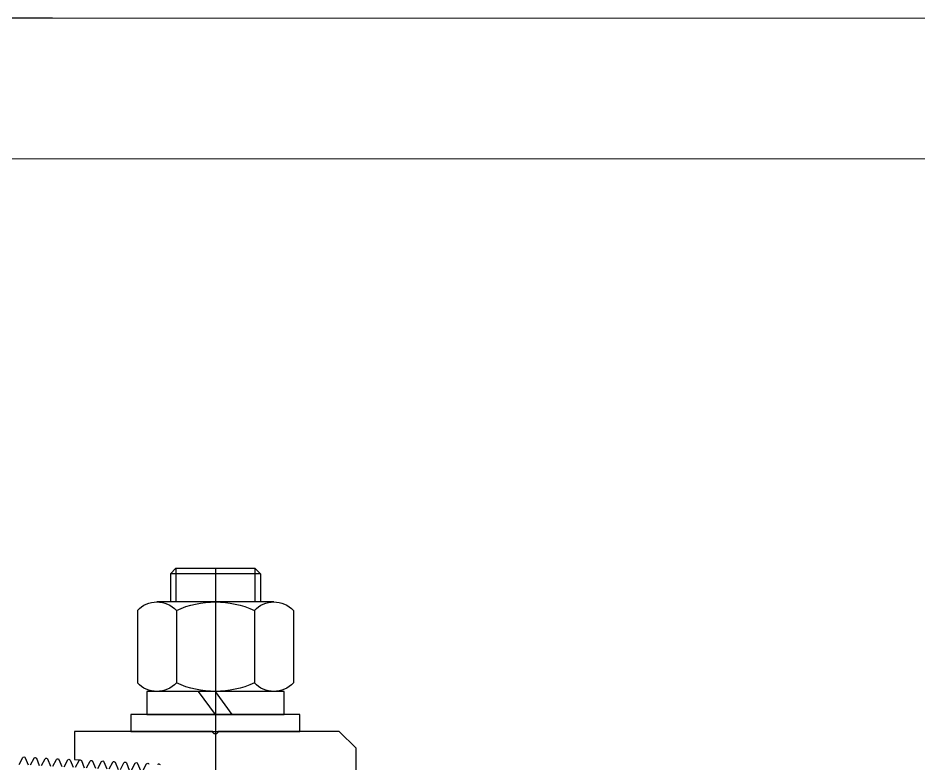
# Model space of a CAD drawing. Header units: millimetres. Extents: x 434053 to 1059003, y -2417481 to 936527.
# Drawn here: x 562553.7 to 562713.7, y -2231518.2 to -2231385.7 of the extents above; entities that cross this region are included whole.
import ezdxf

# ---------------------------------------------------------------- set-up
doc = ezdxf.new("R2010")
doc.units = ezdxf.units.MM
doc.header["$LTSCALE"] = 1000
doc.header["$MEASUREMENT"] = 0
for name, pattern in [('CENTER', [2, 1.25, -0.25, 0.25, -0.25]), ('DOTE', [2.42, 2, -0.2, 0.02, -0.2]), ('HIDDEN', [9.525, 6.35, -3.175])]:
    doc.linetypes.add(name, pattern=pattern)
doc.layers.add('A-DETL-0001', color=4, linetype='Continuous', lineweight=15)
for name, color, linetype in [('DOTE', 16, 'DOTE'), ('EXTRUSION2', 133, 'Continuous'), ('FASTENER', 191, 'Continuous'), ('GRID', 8, 'CENTER')]:
    doc.layers.add(name, color=color, linetype=linetype)

# ---------------------------------------------------------------- blocks, each defined once
blk = doc.blocks.new('M16.7')
at = {"color": 0, "linetype": 'ByBlock'}
for p, q in [((-8, 28), (-7, 29)), ((7, 29), (-7, 29)), ((7, 29), (8, 28)), ((-8, 28), (-8, 23)), ((-8, 28), (8, 28)), ((8, 28), (8, 23)), ((-10.39, 23), (10.39, 23)), ((-13.86, 21.5), (-13.86, 8.6)), ((-6.93, 21.5), (-6.93, 8.6)), ((6.93, 21.5), (6.93, 8.6)), ((13.86, 21.5), (13.86, 8.6)), ((-10.39, 7.1), (10.39, 7.1)), ((-2.98, 3), (0, 7.1)), ((0, 3), (2.98, 7.1))]:
    blk.add_line(p, q, dxfattribs=at)
at = {"color": 0, "linetype": 'HIDDEN'}
for p, q in [((-7, 29), (-7, 23)), ((7, 29), (7, 23))]:
    blk.add_line(p, q, dxfattribs=at)
at = {"color": 0, "linetype": 'ByBlock'}
for points in [[(-12.2, 7.1), (12.2, 7.1), (12.2, 3), (-12.2, 3), (-12.2, 7.1)], [(-15, 3), (15, 3), (15, 0), (-15, 0), (-15, 3)]]:
    blk.add_lwpolyline(points, dxfattribs=at)
for centre, radius, start, end in [((-10.39, 18.25), 4.75, 43.1736, 136.8264), ((0, 6.25), 16.75, 65.5673, 114.4327), ((10.39, 18.25), 4.75, 43.1736, 136.8264), ((-10.39, 11.85), 4.75, 223.1736, 316.8264), ((0, 23.85), 16.75, 245.5673, 294.4327), ((10.39, 11.85), 4.75, 223.1736, 316.8264)]:
    blk.add_arc(centre, radius, start, end, dxfattribs=at)
blk = doc.blocks.new('20221207-AZM03')
at = {"layer": 'EXTRUSION2'}
for points in [[(90.14, 17.4), (90.78, 18.61, -0.633585), (91.2, 18.59), (91.72, 17.32, 0.633585)], [(92.14, 17.3), (92.78, 18.51, -0.633585), (93.2, 18.49), (93.72, 17.22, 0.633585)], [(94.13, 17.2), (94.78, 18.41, -0.633585), (95.19, 18.38), (95.72, 17.12, 0.633585)], [(96.13, 17.1), (96.78, 18.3, -0.633585), (97.19, 18.28), (97.71, 17.02, 0.633585)], [(98.13, 17), (98.77, 18.2, -0.633585), (99.19, 18.18), (99.71, 16.92, 0.633585)], [(100.13, 16.9), (100.77, 18.1, -0.633585), (101.19, 18.08), (101.71, 16.82, 0.633585)], [(102.12, 16.8), (102.77, 18, -0.633585), (103.18, 17.98), (103.7, 16.72, 0.633585)], [(104.12, 16.69), (104.77, 17.9, -0.633585), (105.18, 17.88), (105.7, 16.61, 0.633585)], [(106.12, 16.59), (106.76, 17.8, -0.633585), (107.18, 17.78), (107.7, 16.51, 0.633585)], [(108.12, 16.49), (108.76, 17.7, -0.633585), (109.18, 17.68), (109.7, 16.41, 0.633585)], [(110.11, 16.39), (110.76, 17.6, -0.633585), (111.17, 17.58), (111.69, 16.31, 0.633585)], [(112.11, 16.29), (112.76, 17.5, -0.633585), (113.17, 17.47)], [(114.75, 17.39, -0.633585), (115.17, 17.37)], [(102.12, 16.8), (102.77, 18, -0.633585), (103.18, 17.98), (103.7, 16.72, 0.633585)], [(104.12, 16.69), (104.77, 17.9, -0.633585), (105.18, 17.88), (105.7, 16.61, 0.633585)], [(106.12, 16.59), (106.76, 17.8, -0.633585), (107.18, 17.78), (107.7, 16.51, 0.633585)], [(108.12, 16.49), (108.76, 17.7, -0.633585), (109.18, 17.68), (109.7, 16.41, 0.633585)], [(110.11, 16.39), (110.76, 17.6, -0.633585), (111.17, 17.58), (111.69, 16.31, 0.633585)], [(112.11, 16.29), (112.76, 17.5, -0.633585), (113.17, 17.47)], [(114.75, 17.39, -0.633585), (115.17, 17.37)], [(149.99, 15.74), (149.99, 20.27), (146.99, 23.27), (125.45, 23.27, -1), (124.53, 23.27), (99.99, 23.27), (99.99, 18.27), (100.99, 18.22, -0.290127), (101.19, 18.08), (101.71, 16.82, 0.633585)]]:
    blk.add_lwpolyline(points, format="xyb", dxfattribs=at)
at = {"layer": 'GRID'}
blk.add_line((125, 52.27), (125, -135), dxfattribs=at)
at = {"layer": 'FASTENER', "extrusion": (0, 0, -1), "zscale": -1}
blk.add_blockref('M16.7', (-125, 23.27), dxfattribs=at)
blk = doc.blocks.new('A$C10057B61')
at = {"linetype": 'ByBlock'}
blk.add_blockref('20221207-AZM03', (15218.86, 15369.61), dxfattribs=at)

msp = doc.modelspace()

# ---------------------------------------------------------------- linework, layer by layer
at = {"layer": 'A-DETL-0001', "color": 2}
msp.add_lwpolyline([(564979.81, -2231385.66), (562463.74, -2231385.66), (562463.74, -2231410.66), (564979.81, -2231410.66)], dxfattribs=at)
at = {"layer": 'DOTE'}
msp.add_line((564979.81, -2231385.66), (555263.74, -2231385.66), dxfattribs=at)

# ---------------------------------------------------------------- block references
msp.add_blockref('A$C10057B61', (547244.88, -2246905.27))

doc.saveas('drawing.dxf')
